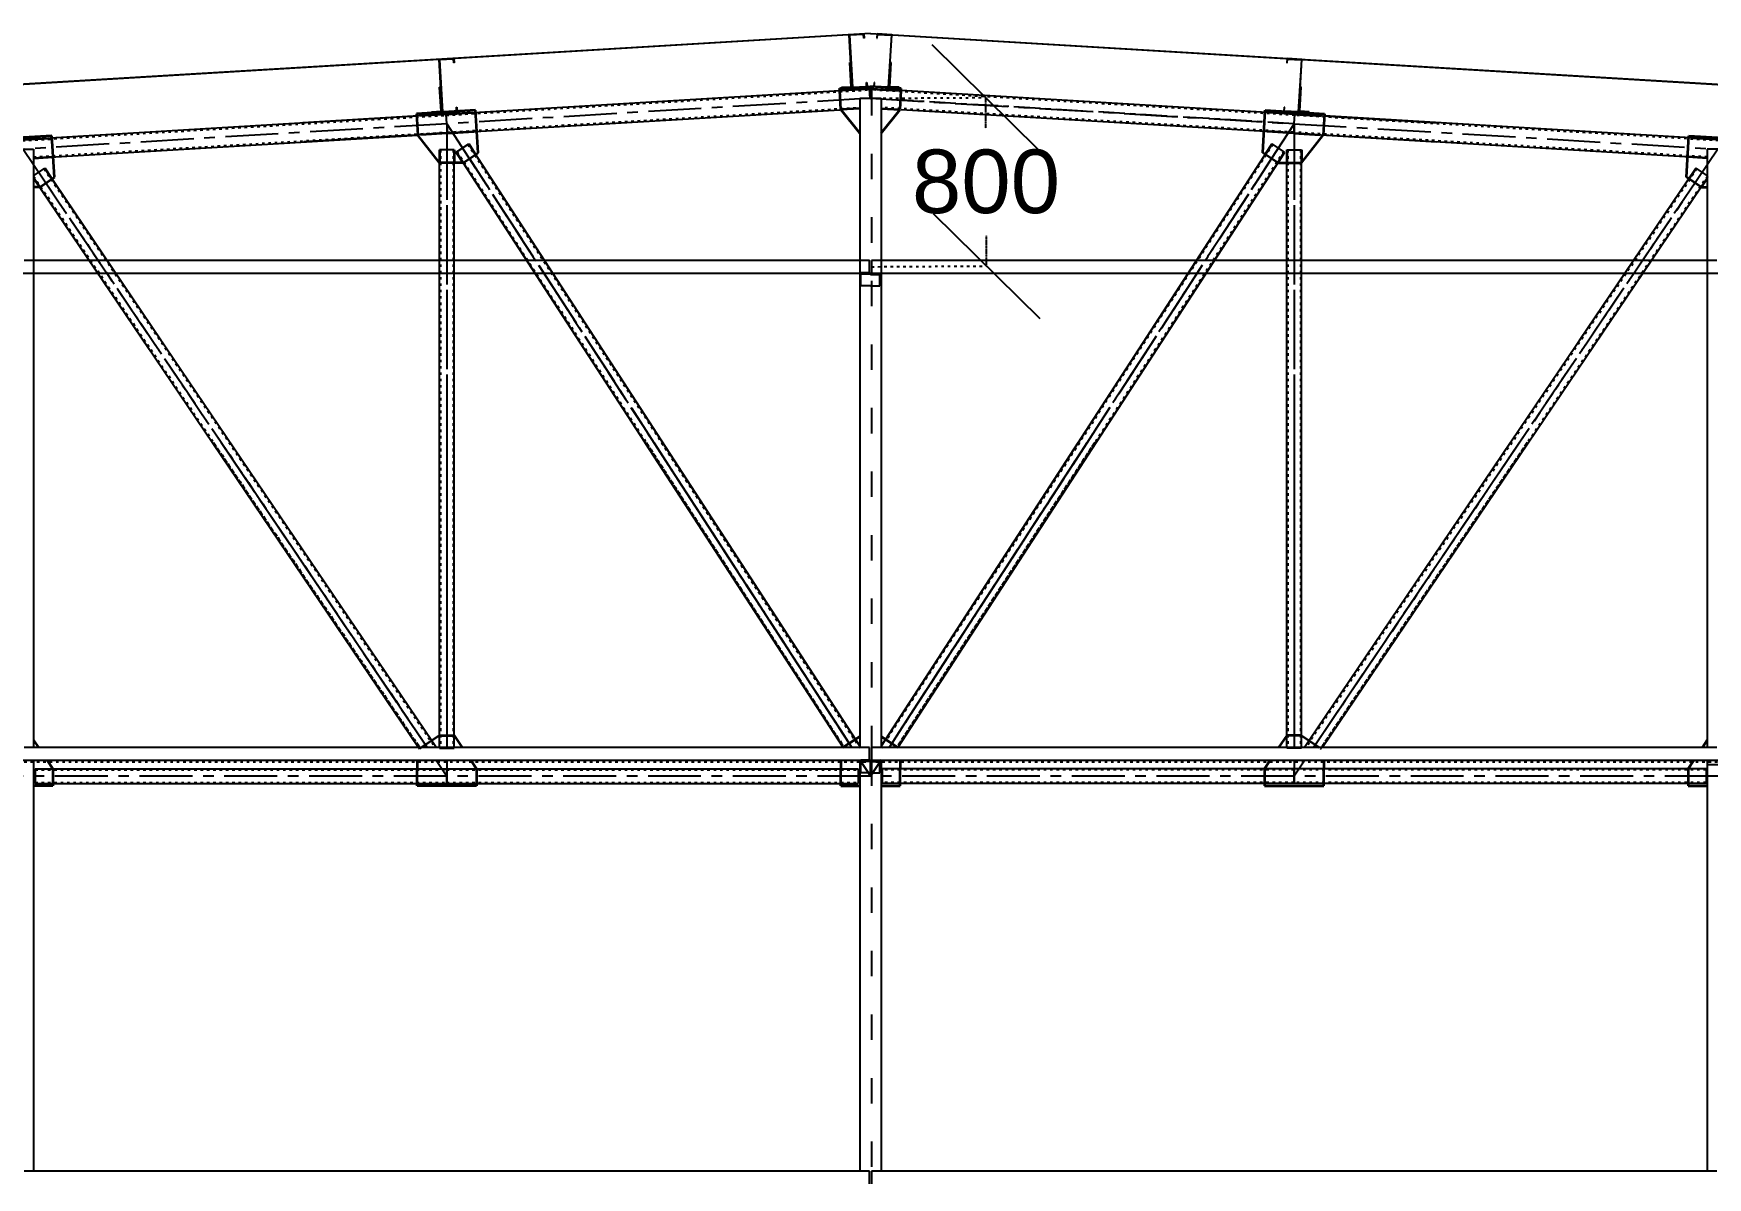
# Model space of a CAD drawing. Header units: inches. Extents: x -15 to 1885144, y -42615 to 866270.
# Drawn here: x 1676084 to 1683986, y 113938 to 119339 of the extents above; entities that cross this region are included whole.
import ezdxf

# ---------------------------------------------------------------- set-up
doc = ezdxf.new("R2010")
doc.units = ezdxf.units.IN
doc.header["$LTSCALE"] = 100
doc.header["$MEASUREMENT"] = 0
for name, pattern in [('CENTER', [2, 1.25, -0.25, 0.25, -0.25]), ('CENTERX2', [4, 2.5, -0.5, 0.5, -0.5]), ('dash line', [30, 12, -18]), ('PHANTOM2', [1.25, 0.625, -0.125, 0.125, -0.125, 0.125, -0.125])]:
    doc.linetypes.add(name, pattern=pattern)
for name, color, linetype in [('axis', 8, 'PHANTOM2'), ('corrugated sheet', 6, 'Continuous'), ('dimensions', 10, 'PHANTOM2'), ('layout', 7, 'Continuous'), ('purlins', 4, 'Continuous'), ('sections', 3, 'Continuous')]:
    doc.layers.add(name, color=color, linetype=linetype)
doc.layers.add('gusset plate', color=1, linetype='Continuous', lineweight=35)
doc.layers.add('weld', color=2, linetype='Continuous', lineweight=35)
doc.styles.get("Standard").update_dxf_attribs({"font": 'arial.ttf'})
doc.dimstyles.new('Dim_1', dxfattribs={"dimtxt": 300, "dimasz": 500, "dimexe": 0.0625, "dimexo": 0.0625, "dimgap": 100, "dimtad": 0, "dimtih": 1, "dimtoh": 1, "dimdec": 0, "dimzin": 0, "dimdsep": 46, "dimtxsty": 'Standard', "dimblk": 'OBLIQUE', "dimcen": 0.09, "dimclrd": 256, "dimclre": 256, "dimclrt": 256, "dimadec": 0, "dimazin": 0, "dimtm": 1e-09, "dimtfac": 1, "dimtdec": 0, "dimtofl": 0, "dimtmove": 0, "dimatfit": 3, "dimfxl": 1, "dimtfillclr": 256, "dimtolj": 1, "dimtzin": 0, "dimlwe": -1, "dimarcsym": 0})

# ---------------------------------------------------------------- blocks, each defined once
blk = doc.blocks.new('_Oblique')
at = {"color": 0, "linetype": 'ByBlock', "lineweight": -2}
blk.add_line((-0.5, -0.5), (0.5, 0.5), dxfattribs=at)
blk = doc.blocks.new('*D1419')
at = {"layer": 'Defpoints', "color": 0, "ltscale": 10, "transparency": 16777216}
for p in [(1680034.4, 119338.7), (1660034.4, 118138.7), (1660435.6, 118138.7), (1661653.9, 118171), (1659614.4, 118113.5)]:
    blk.add_point(p, dxfattribs=at)
at = {"layer": 'dimensions', "linetype": 'dash line', "ltscale": 10, "transparency": 16777216}
blk.add_line((1660435.7, 118138.7), (1661654.3, 118138.7), dxfattribs=at)
at = {"layer": 'dimensions', "lineweight": -2, "ltscale": 10, "transparency": 16777216}
blk.add_arc((1660034.4, 118138.7), 1619.8, 0, 3.43363, dxfattribs=at)
at = {"layer": 'dimensions', "lineweight": -2, "ltscale": 10, "transparency": 16777216, "xscale": 500, "yscale": 500, "zscale": 500}
for p, rotation in [((1661651.3, 118235.7), 93.43363036184623), ((1661654.2, 118138.7), 270.0000000000026)]:
    blk.add_blockref('_Oblique', p, dxfattribs=dict(at, rotation=rotation))
at = {"layer": 'dimensions', "ltscale": 10, "transparency": 16777216, "insert": (1661445, 118935), "char_height": 300, "attachment_point": 5}
blk.add_mtext('\\A1;3°', dxfattribs=at)
blk = doc.blocks.new('*D1445')
at = {"layer": 'Defpoints', "color": 0, "ltscale": 0.01, "transparency": 16777216}
for p in [(0, 115901.3), (1727174.1, 115901.3), (1725274.4, 113901.3)]:
    blk.add_point(p, dxfattribs=at)
at = {"layer": 'dimensions', "linetype": 'dash line', "ltscale": 0.01, "transparency": 16777216}
for p, q in [((0.1, 115901.3), (1727174.1, 115901.3)), ((1725274.4, 113901.3), (1727174.1, 113901.3))]:
    blk.add_line(p, q, dxfattribs=at)
at = {"layer": 'dimensions', "lineweight": -2, "ltscale": 0.01, "transparency": 16777216}
for p, q in [((1727174.1, 115901.3), (1727174.1, 115154.5)), ((1727174.1, 113901.3), (1727174.1, 114648.1))]:
    blk.add_line(p, q, dxfattribs=at)
at = {"layer": 'dimensions', "lineweight": -2, "ltscale": 0.01, "transparency": 16777216, "xscale": 500, "yscale": 500, "zscale": 500}
for p, rotation in [((1727174.1, 115901.3), 90), ((1727174.1, 113901.3), 270)]:
    blk.add_blockref('_Oblique', p, dxfattribs=dict(at, rotation=rotation))
at = {"layer": 'dimensions', "ltscale": 0.01, "transparency": 16777216, "insert": (1727174.1, 114901.3), "char_height": 300, "attachment_point": 5}
blk.add_mtext('\\A1;2000', dxfattribs=at)
blk = doc.blocks.new('*D1433')
at = {"layer": 'Defpoints', "color": 0, "ltscale": 0.01, "transparency": 16777216}
for p in [(1680034.4, 119033.2), (1680577.3, 119036.6), (1680039.4, 118238.1)]:
    blk.add_point(p, dxfattribs=at)
at = {"layer": 'dimensions', "linetype": 'dash line', "ltscale": 0.01, "transparency": 16777216}
for p, q in [((1680034.4, 119033.2), (1680577.3, 119036.6)), ((1680039.4, 118238.1), (1680582.3, 118241.5))]:
    blk.add_line(p, q, dxfattribs=at)
at = {"layer": 'dimensions', "lineweight": -2, "ltscale": 0.01, "transparency": 16777216}
for p, q in [((1680577.3, 119036.6), (1680578.2, 118892.2)), ((1680582.3, 118241.5), (1680581.4, 118385.9))]:
    blk.add_line(p, q, dxfattribs=at)
at = {"layer": 'dimensions', "lineweight": -2, "ltscale": 0.01, "transparency": 16777216, "xscale": 500, "yscale": 500, "zscale": 500}
for p, rotation in [((1680577.3, 119036.6), 90.36030977107629), ((1680582.3, 118241.5), 270.3603097710763)]:
    blk.add_blockref('_Oblique', p, dxfattribs=dict(at, rotation=rotation))
at = {"layer": 'dimensions', "ltscale": 0.01, "transparency": 16777216, "insert": (1680579.8, 118639), "char_height": 300, "attachment_point": 5}
blk.add_mtext('\\A1;800', dxfattribs=at)

msp = doc.modelspace()

# ---------------------------------------------------------------- hatches: boundary and pattern name
at = {"layer": 'purlins', "ltscale": 10}
h = msp.add_hatch(color=256, dxfattribs=at)
h.dxf.hatch_style = 1
h.paths.add_polyline_path([(1679941.943, 119192.93), (1679936.952, 119192.631), (1679937.551, 119182.649), (1679942.542, 119182.948)])
h = msp.add_hatch(color=256, dxfattribs=at)
h.dxf.hatch_style = 1
h.paths.add_polyline_path([(1680126.813, 119192.93), (1680131.804, 119192.631), (1680131.205, 119182.649), (1680126.214, 119182.948)])
h = msp.add_hatch(color=256, dxfattribs=at)
h.dxf.hatch_style = 1
h.paths.add_polyline_path([(1678006.448, 119076.783), (1678001.457, 119076.484), (1678002.056, 119066.502), (1678007.047, 119066.801)])
h = msp.add_hatch(color=256, dxfattribs=at)
h.dxf.hatch_style = 1
h.paths.add_polyline_path([(1682062.308, 119076.783), (1682067.3, 119076.484), (1682066.701, 119066.502), (1682061.71, 119066.801)])
at = {"layer": 'purlins', "ltscale": 0.01}
h = msp.add_hatch(color=256, dxfattribs=at)
h.dxf.hatch_style = 1
h.paths.add_polyline_path([(1680004.371, 118202.448), (1680004.371, 118208.448), (1680014.371, 118208.448), (1680014.371, 118202.448)])
h = msp.add_hatch(color=256, dxfattribs=at)
h.dxf.hatch_style = 1
h.paths.add_polyline_path([(1680004.371, 118202.448), (1680004.371, 118208.448), (1680014.371, 118208.448), (1680014.371, 118202.448)])
h = msp.add_hatch(color=256, dxfattribs=at)
h.dxf.hatch_style = 1
h.paths.add_polyline_path([(1680004.371, 118202.448), (1680004.371, 118208.448), (1680014.371, 118208.448), (1680014.371, 118202.448)])
h = msp.add_hatch(color=256, dxfattribs=at)
h.dxf.hatch_style = 1
h.paths.add_polyline_path([(1680064.378, 118202.082), (1680064.378, 118208.082), (1680054.378, 118208.082), (1680054.378, 118202.082)])
h = msp.add_hatch(color=256, dxfattribs=at)
h.dxf.hatch_style = 1
h.paths.add_polyline_path([(1680064.378, 118202.082), (1680064.378, 118208.082), (1680054.378, 118208.082), (1680054.378, 118202.082)])
h = msp.add_hatch(color=256, dxfattribs=at)
h.dxf.hatch_style = 1
h.paths.add_polyline_path([(1680064.378, 118202.082), (1680064.378, 118208.082), (1680054.378, 118208.082), (1680054.378, 118202.082)])
h = msp.add_hatch(color=256, dxfattribs=at)
h.dxf.hatch_style = 1
h.paths.add_polyline_path([(1680004.371, 115902.448), (1680004.371, 115908.448), (1680014.371, 115908.448), (1680014.371, 115902.448)])
h = msp.add_hatch(color=256, dxfattribs=at)
h.dxf.hatch_style = 1
h.paths.add_polyline_path([(1680064.378, 115902.082), (1680064.378, 115908.082), (1680054.378, 115908.082), (1680054.378, 115902.082)])

# ---------------------------------------------------------------- linework, layer by layer
at = {"layer": 'axis', "linetype": 'CENTERX2'}
for p, q in [((1680034.378, 119033.162), (1664084.378, 118076.162)), ((1680034.378, 119033.162), (1700034.378, 117833.162)), ((1678034.378, 118913.162), (1678034.378, 116025.34)), ((1678034.378, 118913.162), (1679934.232, 115987.388)), ((1682034.378, 118913.162), (1680134.525, 115987.388)), ((1682034.378, 118913.162), (1682034.378, 116025.34)), ((1676034.378, 118793.162), (1677934.258, 115981.34)), ((1684034.378, 118793.162), (1682134.498, 115981.34)), ((1676970.243, 117408.082), (1677943.216, 115968.082)), ((1678034.378, 117408.082), (1678034.378, 115965.34)), ((1679011.703, 117408.082), (1679946.768, 115968.082)), ((1681057.053, 117408.082), (1680121.988, 115968.082)), ((1682034.378, 117408.082), (1682034.378, 115968.082)), ((1683098.513, 117408.082), (1682125.54, 115968.082)), ((1677983.757, 115908.082), (1678034.378, 115833.162)), ((1678034.378, 115908.082), (1678034.378, 115833.162)), ((1679984.378, 115910.162), (1680034.378, 115833.162)), ((1680084.378, 115910.162), (1680034.378, 115833.162)), ((1680034.378, 115833.162), (1680034.378, 115908.082)), ((1680034.378, 115833.162), (1680034.378, 115908.082)), ((1680034.378, 115908.082), (1680034.378, 115833.162)), ((1682034.378, 115908.082), (1682034.378, 115833.162)), ((1682085, 115908.082), (1682034.378, 115833.162)), ((1700034.378, 115833.162), (1664039.378, 115833.162))]:
    msp.add_line(p, q, dxfattribs=at)
at = {"layer": 'axis', "linetype": 'CENTER'}
for p, q in [((1682034.378, 118913.162), (1680179.517, 119024.454)), ((1678034.378, 118729.274), (1678034.378, 116025.34)), ((1678141.409, 118748.335), (1679934.232, 115987.388)), ((1681927.348, 118748.335), (1680134.525, 115987.388)), ((1682034.378, 118729.274), (1682034.378, 116025.34)), ((1676141.97, 118633.926), (1677934.258, 115981.34)), ((1683926.786, 118633.926), (1682134.498, 115981.34)), ((1676970.243, 117408.082), (1677943.216, 115968.082)), ((1678034.378, 117408.082), (1678034.378, 115965.34)), ((1679011.703, 117408.082), (1679946.768, 115968.082)), ((1681057.053, 117408.082), (1680121.988, 115968.082)), ((1682034.378, 117408.082), (1682034.378, 115968.082)), ((1683098.513, 117408.082), (1682125.54, 115968.082)), ((1677983.757, 115908.082), (1678034.378, 115833.162)), ((1678034.378, 115908.082), (1678034.378, 115833.162)), ((1679984.378, 115910.162), (1680034.378, 115833.162)), ((1680084.378, 115910.162), (1680034.378, 115833.162)), ((1680034.378, 115908.082), (1680034.378, 115833.162)), ((1682034.378, 115908.082), (1682034.378, 115833.162)), ((1682085, 115908.082), (1682034.378, 115833.162))]:
    msp.add_line(p, q, dxfattribs=at)
at = {"layer": 'corrugated sheet'}
for p, q in [((1680034.345, 119339.215), (1659614.345, 118114.015)), ((1680034.378, 119338.666), (1659614.378, 118113.466)), ((1680034.378, 119338.666), (1700344.878, 118120.036)), ((1680034.411, 119339.215), (1700344.911, 118120.585))]:
    msp.add_line(p, q, dxfattribs=at)
at = {"layer": 'gusset plate', "ltscale": 10}
for p, q in [((1679888.64, 119079.517), (1680034.378, 119088.279)), ((1680180.116, 119079.517), (1680034.378, 119088.279)), ((1679889.239, 119069.535), (1679888.64, 119079.517)), ((1679894.629, 118979.697), (1679889.239, 119069.535)), ((1680174.127, 118979.697), (1680179.517, 119069.535)), ((1680179.517, 119069.535), (1680180.116, 119079.517))]:
    msp.add_line(p, q, dxfattribs=at)
at = {"layer": 'gusset plate'}
for p, q in [((1678170.865, 118976.451), (1677891.303, 118959.677)), ((1677891.303, 118959.677), (1677897.292, 118859.856)), ((1678182.934, 118775.3), (1678170.865, 118976.451)), ((1681885.822, 118775.3), (1681897.891, 118976.451)), ((1681897.891, 118976.451), (1682177.453, 118959.677)), ((1682177.453, 118959.677), (1682171.464, 118859.856)), ((1676170.865, 118856.451), (1675891.303, 118839.677)), ((1676182.57, 118661.359), (1676170.865, 118856.451)), ((1683886.186, 118661.359), (1683897.891, 118856.451)), ((1683897.891, 118856.451), (1684177.453, 118839.677)), ((1678112.054, 118729.274), (1678182.934, 118775.3)), ((1681956.702, 118729.274), (1681885.822, 118775.3)), ((1676112.97, 118614.331), (1676182.57, 118661.359)), ((1683955.787, 118614.331), (1683886.186, 118661.359)), ((1676084.378, 116002.886), (1676107.628, 115968.082)), ((1677999.378, 116025.34), (1678069.378, 116025.34)), ((1678069.378, 116025.34), (1678107.628, 115968.082)), ((1681999.378, 116025.34), (1681961.128, 115968.082)), ((1682069.378, 116025.34), (1681999.378, 116025.34)), ((1683984.378, 116002.886), (1683961.128, 115968.082)), ((1676147.71, 115908.082), (1676174.378, 115868.162)), ((1678147.71, 115908.082), (1678174.378, 115868.162)), ((1681921.046, 115908.082), (1681894.378, 115868.162)), ((1683921.046, 115908.082), (1683894.378, 115868.162))]:
    msp.add_line(p, q, dxfattribs=at)
at = {"layer": 'gusset plate', "linetype": 'dash line'}
for p, q in [((1679984.378, 118867.951), (1679894.629, 118979.697)), ((1680084.378, 118867.951), (1680174.127, 118979.697)), ((1677999.378, 118729.274), (1677897.292, 118859.856)), ((1682069.378, 118729.274), (1682171.464, 118859.856)), ((1678112.054, 118729.274), (1677999.378, 118729.274)), ((1681956.702, 118729.274), (1682069.378, 118729.274)), ((1676112.97, 118614.331), (1676084.378, 118614.331)), ((1683955.787, 118614.331), (1683984.378, 118614.331)), ((1677999.378, 116025.34), (1677905.258, 115961.745)), ((1679984.378, 116019.951), (1679904.501, 115968.082)), ((1680084.378, 116019.951), (1680164.256, 115968.082)), ((1682069.378, 116025.34), (1682154.12, 115968.082)), ((1682159.356, 115964.544), (1682163.499, 115961.745)), ((1677894.378, 115908.082), (1677894.378, 115868.162)), ((1679894.378, 115908.082), (1679894.378, 115868.162)), ((1680174.378, 115908.082), (1680174.378, 115868.162)), ((1682174.378, 115908.082), (1682174.378, 115868.162))]:
    msp.add_line(p, q, dxfattribs=at)
at = {"layer": 'gusset plate', "linetype": 'ByBlock'}
for p, q in [((1676174.378, 115868.162), (1676174.378, 115788.162)), ((1677894.378, 115788.162), (1677894.378, 115868.162)), ((1678174.378, 115868.162), (1678174.378, 115788.162)), ((1679894.378, 115788.162), (1679894.378, 115868.162)), ((1680174.378, 115788.162), (1680174.378, 115868.162)), ((1681894.378, 115868.162), (1681894.378, 115788.162)), ((1682174.378, 115788.162), (1682174.378, 115868.162)), ((1683894.378, 115868.162), (1683894.378, 115788.162)), ((1676174.378, 115788.162), (1676084.378, 115788.162)), ((1678174.378, 115788.162), (1677894.378, 115788.162)), ((1681894.378, 115788.162), (1682174.378, 115788.162)), ((1683894.378, 115788.162), (1683984.378, 115788.162))]:
    msp.add_line(p, q, dxfattribs=at)
at = {"layer": 'gusset plate', "ltscale": 0.01}
for p, q in [((1679894.378, 115788.162), (1679984.378, 115788.162)), ((1680084.378, 115788.162), (1680174.378, 115788.162))]:
    msp.add_line(p, q, dxfattribs=at)
at = {"layer": 'layout', "ltscale": 0.01}
for p, q in [((1679984.378, 119033.162), (1679984.378, 116019.951)), ((1679984.378, 119033.162), (1680084.378, 119033.162)), ((1680084.378, 119033.162), (1680084.378, 116019.951)), ((1675984.378, 118793.162), (1676084.378, 118793.162)), ((1676084.378, 118793.162), (1676084.378, 116002.886)), ((1683984.378, 118793.162), (1683984.378, 116002.886)), ((1684084.378, 118793.162), (1683984.378, 118793.162)), ((1676084.378, 117408.082), (1676084.378, 115968.082)), ((1679984.378, 117408.082), (1679984.378, 115965.248)), ((1680084.378, 117408.082), (1680084.378, 115965.248)), ((1683984.378, 117408.082), (1683984.378, 115968.082)), ((1676084.378, 115908.082), (1676084.378, 113968.082)), ((1679984.378, 115910.162), (1679984.378, 113968.082)), ((1680084.378, 115910.162), (1680084.378, 113968.082)), ((1683984.378, 115908.082), (1683984.378, 113968.082)), ((1683984.378, 115888.162), (1684084.378, 115888.162))]:
    msp.add_line(p, q, dxfattribs=at)
at = {"layer": 'layout', "linetype": 'dash line', "ltscale": 0.1}
for p, q in [((1680039.378, 119071.415), (1680039.378, 115968.082)), ((1680039.378, 115908.082), (1680039.378, 113968.082))]:
    msp.add_line(p, q, dxfattribs=at)
at = {"layer": 'purlins', "ltscale": 10}
for p, q in [((1679933.558, 119332.679), (1680003.433, 119336.872)), ((1679948.531, 119083.128), (1679933.558, 119332.679)), ((1680001.556, 119334.755), (1679935.675, 119330.802)), ((1679935.675, 119330.802), (1679950.408, 119085.244)), ((1680002.634, 119316.788), (1680001.556, 119334.755)), ((1680003.433, 119336.872), (1680004.631, 119316.907)), ((1680065.324, 119336.872), (1680064.126, 119316.907)), ((1680135.198, 119332.679), (1680065.324, 119336.872)), ((1680066.122, 119316.788), (1680067.2, 119334.755)), ((1680067.2, 119334.755), (1680133.082, 119330.802)), ((1680133.082, 119330.802), (1680118.348, 119085.244)), ((1680120.225, 119083.128), (1680135.198, 119332.679)), ((1680004.631, 119316.907), (1680002.634, 119316.788)), ((1680064.126, 119316.907), (1680066.122, 119316.788)), ((1677998.063, 119216.532), (1678067.937, 119220.725)), ((1678013.036, 118966.981), (1677998.063, 119216.532)), ((1678066.061, 119218.608), (1678000.179, 119214.655)), ((1678000.179, 119214.655), (1678014.913, 118969.097)), ((1678067.139, 119200.641), (1678066.061, 119218.608)), ((1678069.135, 119200.76), (1678067.139, 119200.641)), ((1678067.937, 119220.725), (1678069.135, 119200.76)), ((1679943.241, 119087.819), (1679936.353, 119202.613)), ((1679936.952, 119192.631), (1679941.943, 119192.93)), ((1679937.551, 119182.649), (1679942.542, 119182.948)), ((1680125.515, 119087.819), (1680132.403, 119202.613)), ((1680131.205, 119182.649), (1680126.214, 119182.948)), ((1680131.804, 119192.631), (1680126.813, 119192.93)), ((1682000.819, 119220.725), (1681999.621, 119200.76)), ((1681999.621, 119200.76), (1682001.618, 119200.641)), ((1682070.693, 119216.532), (1682000.819, 119220.725)), ((1682001.618, 119200.641), (1682002.696, 119218.608)), ((1682002.696, 119218.608), (1682068.577, 119214.655)), ((1682068.577, 119214.655), (1682053.844, 118969.097)), ((1682055.72, 118966.981), (1682070.693, 119216.532)), ((1678007.745, 118971.672), (1678000.858, 119086.466)), ((1679898.322, 119085.124), (1679943.241, 119087.819)), ((1679898.621, 119080.133), (1679898.322, 119085.124)), ((1679948.531, 119083.128), (1679898.621, 119080.133)), ((1679966.58, 119084.211), (1679948.531, 119083.128)), ((1679950.408, 119085.244), (1680016.29, 119089.197)), ((1680015.212, 119107.165), (1680017.208, 119107.284)), ((1680016.29, 119089.197), (1680015.212, 119107.165)), ((1680017.208, 119107.284), (1680018.406, 119087.32)), ((1680051.548, 119107.284), (1680050.35, 119087.32)), ((1680053.545, 119107.165), (1680051.548, 119107.284)), ((1680052.467, 119089.197), (1680053.545, 119107.165)), ((1680118.348, 119085.244), (1680052.467, 119089.197)), ((1680102.177, 119084.211), (1680120.225, 119083.128)), ((1680120.225, 119083.128), (1680170.135, 119080.133)), ((1680170.434, 119085.124), (1680125.515, 119087.819)), ((1680170.135, 119080.133), (1680170.434, 119085.124)), ((1682061.011, 118971.672), (1682067.898, 119086.466)), ((1678001.457, 119076.484), (1678006.448, 119076.783)), ((1678002.056, 119066.502), (1678007.047, 119066.801)), ((1682066.701, 119066.502), (1682061.71, 119066.801)), ((1682067.3, 119076.484), (1682062.308, 119076.783)), ((1677962.826, 118968.977), (1678007.745, 118971.672)), ((1677963.126, 118963.986), (1677962.826, 118968.977)), ((1678013.036, 118966.981), (1677963.126, 118963.986)), ((1678031.084, 118968.064), (1678013.036, 118966.981)), ((1678014.913, 118969.097), (1678080.794, 118973.05)), ((1678079.716, 118991.018), (1678081.712, 118991.137)), ((1678080.794, 118973.05), (1678079.716, 118991.018)), ((1678081.712, 118991.137), (1678082.91, 118971.173)), ((1681987.044, 118991.137), (1681985.846, 118971.173)), ((1681989.04, 118991.018), (1681987.044, 118991.137)), ((1681987.962, 118973.05), (1681989.04, 118991.018)), ((1682053.844, 118969.097), (1681987.962, 118973.05)), ((1682037.672, 118968.064), (1682055.72, 118966.981)), ((1682055.72, 118966.981), (1682105.631, 118963.986)), ((1682105.93, 118968.977), (1682061.011, 118971.672)), ((1682105.631, 118963.986), (1682105.93, 118968.977))]:
    msp.add_line(p, q, dxfattribs=at)
at = {"layer": 'purlins', "ltscale": 0.01}
for p, q in [((1679936.353, 119202.613), (1679941.344, 119202.912)), ((1680132.403, 119202.613), (1680127.412, 119202.912)), ((1678000.858, 119086.466), (1678005.849, 119086.765)), ((1679966.58, 119084.211), (1680018.406, 119087.32)), ((1680028.388, 119087.919), (1680018.406, 119087.32)), ((1680028.388, 119087.919), (1680028.987, 119077.937)), ((1680040.368, 119087.919), (1680039.769, 119077.937)), ((1680040.368, 119087.919), (1680050.35, 119087.32)), ((1680102.177, 119084.211), (1680050.35, 119087.32)), ((1682067.898, 119086.466), (1682062.907, 119086.765)), ((1679888.639, 119079.534), (1679898.621, 119080.133)), ((1679888.639, 119079.534), (1679889.238, 119069.552)), ((1679889.238, 119069.552), (1680028.987, 119077.937)), ((1680179.518, 119069.552), (1680039.769, 119077.937)), ((1680180.117, 119079.534), (1680170.135, 119080.133)), ((1680180.117, 119079.534), (1680179.518, 119069.552)), ((1677953.144, 118963.387), (1677963.126, 118963.986)), ((1677953.144, 118963.387), (1677953.743, 118953.405)), ((1677953.743, 118953.405), (1678093.491, 118961.79)), ((1678031.084, 118968.064), (1678082.91, 118971.173)), ((1678092.892, 118971.772), (1678082.91, 118971.173)), ((1678092.892, 118971.772), (1678093.491, 118961.79)), ((1681975.864, 118971.772), (1681975.265, 118961.79)), ((1682115.014, 118953.405), (1681975.265, 118961.79)), ((1681975.864, 118971.772), (1681985.846, 118971.173)), ((1682037.672, 118968.064), (1681985.846, 118971.173)), ((1682115.613, 118963.387), (1682105.631, 118963.986)), ((1682115.613, 118963.387), (1682115.014, 118953.405)), ((1676092.892, 118851.772), (1676082.91, 118851.173)), ((1676092.892, 118851.772), (1676093.491, 118841.79)), ((1683975.864, 118851.772), (1683975.265, 118841.79)), ((1683975.864, 118851.772), (1683985.846, 118851.173)), ((1675953.743, 118833.405), (1676093.491, 118841.79)), ((1684115.014, 118833.405), (1683975.265, 118841.79)), ((1680029.371, 118268.082), (1676039.378, 118268.082)), ((1680029.371, 118208.448), (1680029.371, 118268.448)), ((1680029.371, 118208.448), (1680029.371, 118268.448)), ((1680029.371, 118208.448), (1680029.371, 118268.448)), ((1680039.378, 118268.082), (1680039.378, 118208.082)), ((1680039.378, 118268.082), (1680039.378, 118208.082)), ((1684029.371, 118268.082), (1680039.378, 118268.082)), ((1680039.378, 118268.082), (1680039.378, 118208.082)), ((1676034.378, 118208.082), (1680034.378, 118208.082)), ((1679989.371, 118202.448), (1679989.371, 118208.448)), ((1680029.371, 118208.448), (1679989.371, 118208.448)), ((1679989.371, 118202.448), (1679989.371, 118208.448)), ((1680029.371, 118208.448), (1679989.371, 118208.448)), ((1679989.371, 118202.448), (1679989.371, 118208.448)), ((1680029.371, 118208.448), (1679989.371, 118208.448)), ((1680034.378, 118202.448), (1679989.371, 118202.448)), ((1679989.371, 118148.448), (1679989.371, 118202.448)), ((1680034.378, 118202.448), (1679989.371, 118202.448)), ((1679989.371, 118148.448), (1679989.371, 118202.448)), ((1680034.378, 118202.448), (1679989.371, 118202.448)), ((1679989.371, 118148.448), (1679989.371, 118202.448)), ((1680034.371, 118148.448), (1679989.371, 118148.448)), ((1680034.371, 118148.448), (1679989.371, 118148.448)), ((1680034.371, 118148.448), (1679989.371, 118148.448)), ((1680004.371, 118208.448), (1680004.371, 118202.448)), ((1680004.371, 118208.448), (1680004.371, 118202.448)), ((1680004.371, 118208.448), (1680004.371, 118202.448)), ((1680014.371, 118208.448), (1680014.371, 118202.448)), ((1680014.371, 118208.448), (1680014.371, 118202.448)), ((1680014.371, 118208.448), (1680014.371, 118202.448)), ((1680034.378, 118208.082), (1684034.378, 118208.082)), ((1680034.378, 118202.082), (1680079.378, 118202.082)), ((1680034.378, 118202.082), (1680079.378, 118202.082)), ((1680034.378, 118202.082), (1680079.378, 118202.082)), ((1680034.378, 118148.082), (1680079.378, 118148.082)), ((1680034.378, 118148.082), (1680079.378, 118148.082)), ((1680034.378, 118148.082), (1680079.378, 118148.082)), ((1680039.378, 118208.082), (1680079.378, 118208.082)), ((1680039.378, 118208.082), (1680079.378, 118208.082)), ((1680039.378, 118208.082), (1680079.378, 118208.082)), ((1680054.378, 118208.082), (1680054.378, 118202.082)), ((1680054.378, 118208.082), (1680054.378, 118202.082)), ((1680054.378, 118208.082), (1680054.378, 118202.082)), ((1680064.378, 118208.082), (1680064.378, 118202.082)), ((1680064.378, 118208.082), (1680064.378, 118202.082)), ((1680064.378, 118208.082), (1680064.378, 118202.082)), ((1680079.378, 118202.082), (1680079.378, 118208.082)), ((1680079.378, 118202.082), (1680079.378, 118208.082)), ((1680079.378, 118202.082), (1680079.378, 118208.082)), ((1680079.378, 118148.082), (1680079.378, 118202.082)), ((1680079.378, 118148.082), (1680079.378, 118202.082)), ((1680079.378, 118148.082), (1680079.378, 118202.082)), ((1680029.371, 115968.082), (1676039.378, 115968.082)), ((1680029.371, 115908.448), (1680029.371, 115968.448)), ((1684029.371, 115968.082), (1680039.378, 115968.082)), ((1680039.378, 115968.082), (1680039.378, 115908.082)), ((1676034.378, 115908.082), (1680034.378, 115908.082)), ((1679989.371, 115902.448), (1679989.371, 115908.448)), ((1680029.371, 115908.448), (1679989.371, 115908.448)), ((1680034.378, 115902.448), (1679989.371, 115902.448)), ((1679989.371, 115848.448), (1679989.371, 115902.448)), ((1680034.371, 115848.448), (1679989.371, 115848.448)), ((1680004.371, 115908.448), (1680004.371, 115902.448)), ((1680014.371, 115908.448), (1680014.371, 115902.448)), ((1680034.378, 115908.082), (1684034.378, 115908.082)), ((1680034.378, 115902.082), (1680079.378, 115902.082)), ((1680034.378, 115848.082), (1680079.378, 115848.082)), ((1680039.378, 115908.082), (1680079.378, 115908.082)), ((1680054.378, 115908.082), (1680054.378, 115902.082)), ((1680064.378, 115908.082), (1680064.378, 115902.082)), ((1680079.378, 115902.082), (1680079.378, 115908.082)), ((1680079.378, 115848.082), (1680079.378, 115902.082)), ((1680029.371, 113968.082), (1676039.378, 113968.082)), ((1680029.371, 113908.448), (1680029.371, 113968.448)), ((1684029.371, 113968.082), (1680039.378, 113968.082)), ((1680039.378, 113968.082), (1680039.378, 113908.082))]:
    msp.add_line(p, q, dxfattribs=at)
at = {"layer": 'sections', "linetype": 'CENTER'}
for p, q in [((1680034.378, 119087.92), (1680034.378, 119033.162)), ((1680031.683, 119033.001), (1680034.378, 119033.162)), ((1680037.073, 119033.001), (1680034.378, 119033.162)), ((1678034.378, 118913.162), (1678031.683, 118958.082)), ((1682034.378, 118913.162), (1682037.073, 118958.082)), ((1678034.378, 118913.162), (1678037.073, 118868.243)), ((1682034.378, 118913.162), (1682031.683, 118868.243))]:
    msp.add_line(p, q, dxfattribs=at)
at = {"layer": 'sections'}
for p, q in [((1678031.683, 118958.082), (1679889.239, 119069.535)), ((1682037.073, 118958.082), (1680179.517, 119069.535)), ((1676031.683, 118838.082), (1677891.902, 118949.695)), ((1678031.683, 118958.082), (1677354.787, 118917.468)), ((1678037.073, 118868.243), (1679889.239, 118979.373)), ((1682031.683, 118868.243), (1680179.517, 118979.373)), ((1682037.073, 118958.082), (1682713.969, 118917.468)), ((1684037.073, 118838.082), (1682176.854, 118949.695)), ((1676084.378, 118751.082), (1677897.292, 118859.856)), ((1678037.073, 118868.243), (1677360.177, 118827.629)), ((1682031.683, 118868.243), (1682708.579, 118827.629)), ((1683984.378, 118751.082), (1682171.464, 118859.856)), ((1677999.378, 117976.79), (1677999.378, 118789.274)), ((1678069.378, 118789.274), (1677999.378, 118789.274)), ((1678069.378, 117976.79), (1678069.378, 118789.274)), ((1678079.378, 118779.596), (1678138.087, 118817.718)), ((1678083.528, 118773.205), (1678613.058, 117957.729)), ((1678142.236, 118811.328), (1678671.766, 117995.851)), ((1678170.763, 118767.397), (1679963.586, 116006.449)), ((1681897.993, 118767.397), (1680105.17, 116006.449)), ((1681926.52, 118811.328), (1681396.99, 117995.851)), ((1681985.228, 118773.205), (1681455.698, 117957.729)), ((1681989.378, 118779.596), (1681930.67, 118817.718)), ((1681999.378, 117976.79), (1681999.378, 118789.274)), ((1681999.378, 118789.274), (1682069.378, 118789.274)), ((1682069.378, 117976.79), (1682069.378, 118789.274)), ((1676084.378, 118667.425), (1676137.379, 118703.237)), ((1676139.815, 118699.631), (1676688.441, 117887.665)), ((1677999.378, 116025.34), (1677999.378, 118729.274)), ((1678069.378, 116025.34), (1678069.378, 118729.274)), ((1678112.054, 118729.274), (1679904.877, 115968.327)), ((1681956.702, 118729.274), (1680163.879, 115968.327)), ((1681999.378, 116025.34), (1681999.378, 118729.274)), ((1682069.378, 116025.34), (1682069.378, 118729.274)), ((1683928.941, 118699.631), (1683380.315, 117887.665)), ((1683985.235, 118666.846), (1683931.377, 118703.237)), ((1676084.378, 118656.647), (1676630.44, 117848.475)), ((1676112.97, 118614.331), (1677900.976, 115968.082)), ((1676170.971, 118653.521), (1677963.259, 116000.935)), ((1683897.785, 118653.521), (1682105.498, 116000.935)), ((1683955.787, 118614.331), (1682167.781, 115968.082)), ((1683986.942, 118660.441), (1683438.316, 117848.475)), ((1676928.003, 117408.082), (1677905.258, 115961.745)), ((1677012.484, 117408.082), (1677985.457, 115968.082)), ((1677999.378, 115965.34), (1677999.378, 117408.082)), ((1678069.378, 115965.34), (1678069.378, 117408.082)), ((1678969.971, 117408.082), (1679905.036, 115968.082)), ((1679053.434, 117408.082), (1679984.378, 115974.429)), ((1681015.322, 117408.082), (1680084.378, 115974.429)), ((1681098.785, 117408.082), (1680163.72, 115968.082)), ((1681999.378, 115968.082), (1681999.378, 117408.082)), ((1682069.378, 115968.082), (1682069.378, 117408.082)), ((1683056.273, 117408.082), (1682083.3, 115968.082)), ((1683140.754, 117408.082), (1682167.781, 115968.082)), ((1676092.005, 115868.162), (1676539.168, 115868.162)), ((1676174.378, 115868.162), (1678034.378, 115868.162)), ((1678034.378, 115868.162), (1678539.168, 115868.162)), ((1678174.378, 115868.162), (1679976.316, 115868.162)), ((1681894.378, 115868.162), (1680089.617, 115868.162)), ((1682034.378, 115868.162), (1681529.588, 115868.162)), ((1683894.378, 115868.162), (1682034.378, 115868.162)), ((1683978.414, 115868.162), (1683529.588, 115868.162)), ((1676092.005, 115798.162), (1676539.168, 115798.162)), ((1676174.378, 115798.162), (1678034.378, 115798.162)), ((1678034.378, 115798.162), (1678539.168, 115798.162)), ((1678174.378, 115798.162), (1679976.316, 115798.162)), ((1681894.378, 115798.162), (1680089.617, 115798.162)), ((1682034.378, 115798.162), (1681529.588, 115798.162)), ((1683894.378, 115798.162), (1682034.378, 115798.162)), ((1683978.414, 115798.162), (1683529.588, 115798.162))]:
    msp.add_line(p, q, dxfattribs=at)
at = {"layer": 'sections', "linetype": 'dash line', "ltscale": 0.01}
for p, q in [((1678031.982, 118953.091), (1680029.287, 119072.934)), ((1682036.774, 118953.091), (1680039.469, 119072.934)), ((1676031.982, 118833.091), (1678031.982, 118953.095)), ((1678036.904, 118873.242), (1679984.378, 118990.095)), ((1682031.852, 118873.242), (1680084.378, 118990.095)), ((1684036.774, 118833.091), (1682036.774, 118953.095)), ((1676084.378, 118756.091), (1678034.378, 118873.095)), ((1683984.378, 118756.091), (1682034.378, 118873.095)), ((1678004.378, 118789.274), (1678004.378, 117976.79)), ((1678064.378, 118789.274), (1678064.378, 117976.79)), ((1678083.572, 118782.319), (1678617.251, 117960.452)), ((1678133.893, 118814.995), (1678667.573, 117993.128)), ((1681934.863, 118814.995), (1681401.183, 117993.128)), ((1681985.185, 118782.319), (1681451.505, 117960.452)), ((1682004.378, 118789.274), (1682004.378, 117976.79)), ((1682064.378, 118789.274), (1682064.378, 117976.79)), ((1676133.236, 118700.437), (1676684.298, 117884.866)), ((1678004.378, 118729.274), (1678004.378, 116025.34)), ((1678064.378, 118729.274), (1678064.378, 116025.34)), ((1678116.248, 118731.997), (1679909.071, 115971.05)), ((1678166.569, 118764.674), (1679959.392, 116003.726)), ((1681902.187, 118764.674), (1680109.364, 116003.726)), ((1681952.508, 118731.997), (1680159.685, 115971.05)), ((1682004.378, 118729.274), (1682004.378, 116025.34)), ((1682064.378, 118729.274), (1682064.378, 116025.34)), ((1683935.52, 118700.437), (1683384.458, 117884.866)), ((1676084.378, 118665.577), (1676634.583, 117851.275)), ((1676117.113, 118617.131), (1677907.01, 115968.082)), ((1676166.828, 118650.722), (1677959.116, 115998.136)), ((1683901.928, 118650.722), (1682109.64, 115998.136)), ((1683951.644, 118617.131), (1682161.746, 115968.082)), ((1683985.235, 118666.846), (1683434.174, 117851.275)), ((1676934.037, 117408.082), (1677909.4, 115964.544)), ((1677006.449, 117408.082), (1677979.422, 115968.082)), ((1678004.378, 117408.082), (1678004.378, 115965.34)), ((1678064.378, 117408.082), (1678064.378, 115965.34)), ((1678975.933, 117408.082), (1679910.998, 115968.082)), ((1679047.473, 117408.082), (1679984.378, 115965.248)), ((1681021.283, 117408.082), (1680109.364, 116003.726)), ((1681092.823, 117408.082), (1680157.758, 115968.082)), ((1682004.378, 117408.082), (1682004.378, 115968.082)), ((1682064.378, 117408.082), (1682064.378, 115968.082)), ((1683062.307, 117408.082), (1682089.334, 115968.082)), ((1683134.719, 117408.082), (1682161.746, 115968.082)), ((1680086.219, 115968.082), (1680084.378, 115965.248)), ((1676092.005, 115863.162), (1678034.378, 115863.162)), ((1678034.378, 115863.162), (1679976.316, 115863.162)), ((1682034.378, 115863.162), (1680089.617, 115863.162)), ((1683978.414, 115863.162), (1682034.378, 115863.162)), ((1676092.005, 115803.162), (1678034.378, 115803.162)), ((1678034.378, 115803.162), (1679976.316, 115803.162)), ((1682034.378, 115803.162), (1680089.617, 115803.162)), ((1683978.414, 115803.162), (1682034.378, 115803.162))]:
    msp.add_line(p, q, dxfattribs=at)
at = {"layer": 'sections', "linetype": 'dash line'}
for p, q in [((1680028.988, 119077.92), (1680031.683, 119033.001)), ((1680039.768, 119077.92), (1680037.073, 119033.001))]:
    msp.add_line(p, q, dxfattribs=at)
at = {"layer": 'sections', "ltscale": 10}
for p, q in [((1678007.385, 118956.624), (1678031.683, 118958.082)), ((1682061.372, 118956.624), (1682037.073, 118958.082))]:
    msp.add_line(p, q, dxfattribs=at)
at = {"layer": 'sections', "linetype": 'ByBlock'}
for p, q in [((1677999.378, 115965.34), (1678069.378, 115965.34)), ((1682069.378, 115965.34), (1681999.378, 115965.34)), ((1678034.378, 115868.162), (1678034.378, 115798.162)), ((1678034.378, 115798.162), (1678034.378, 115868.162)), ((1682034.378, 115868.162), (1682034.378, 115798.162)), ((1682034.378, 115798.162), (1682034.378, 115868.162))]:
    msp.add_line(p, q, dxfattribs=at)
at = {"layer": 'sections', "ltscale": 0.01}
for p, q in [((1676092.005, 115868.162), (1676092.005, 115798.162)), ((1679976.316, 115868.162), (1679976.316, 115798.162)), ((1680089.617, 115868.162), (1680089.617, 115798.162)), ((1683978.414, 115868.162), (1683978.414, 115798.162))]:
    msp.add_line(p, q, dxfattribs=at)
at = {"layer": 'weld', "linetype": 'CENTER'}
for p, q in [((1680028.988, 119077.92), (1679889.239, 119069.535)), ((1680039.768, 119077.92), (1680179.517, 119069.535)), ((1678031.683, 118958.082), (1677891.934, 118949.697)), ((1678031.683, 118958.082), (1678171.432, 118966.467)), ((1679984.378, 118985.082), (1679894.629, 118979.697)), ((1680084.378, 118985.082), (1680174.127, 118979.697)), ((1682037.073, 118958.082), (1681897.325, 118966.467)), ((1682037.073, 118958.082), (1682176.822, 118949.697)), ((1676031.683, 118838.082), (1676171.432, 118846.467)), ((1678037.073, 118868.243), (1677897.325, 118859.858)), ((1678037.073, 118868.243), (1678176.822, 118876.628)), ((1682031.683, 118868.243), (1681891.934, 118876.628)), ((1682031.683, 118868.243), (1682171.432, 118859.858)), ((1684037.073, 118838.082), (1683897.325, 118846.467)), ((1677999.378, 118789.274), (1677999.378, 118729.274)), ((1678069.378, 118789.274), (1678069.378, 118729.274)), ((1678079.378, 118779.596), (1678112.054, 118729.274)), ((1678138.087, 118817.718), (1678170.763, 118767.397)), ((1681930.67, 118817.718), (1681897.993, 118767.397)), ((1681989.378, 118779.596), (1681956.702, 118729.274)), ((1681999.378, 118789.274), (1681999.378, 118729.274)), ((1682069.378, 118789.274), (1682069.378, 118729.274)), ((1676084.378, 118751.082), (1676176.822, 118756.628)), ((1676137.379, 118703.237), (1676170.971, 118653.521)), ((1683984.378, 118751.082), (1683891.934, 118756.628)), ((1683931.377, 118703.237), (1683897.785, 118653.521)), ((1676084.378, 118656.647), (1676112.97, 118614.331)), ((1683984.378, 118656.647), (1683955.787, 118614.331))]:
    msp.add_line(p, q, dxfattribs=at)

# ---------------------------------------------------------------- dimensions: what is measured, and where the dimension line sits
at = {"layer": 'dimensions', "ltscale": 10}
dim = msp.add_angular_dim_2l(base=(1661653.889, 118171.022), line1=((1680034.378, 119338.666), (1659614.378, 118113.466)), line2=((1660034.378, 118138.666), (1660435.644, 118138.666)), dimstyle='Dim_1', dxfattribs=at)
dim.commit()
dim.dimension.update_dxf_attribs({"geometry": '*D1419', "text_midpoint": (1661444.966, 118934.972), "dimtype": 162})
at = {"layer": 'dimensions', "ltscale": 0.01}
dim = msp.add_aligned_dim(p1=(1680039.378, 118238.082), p2=(1680034.378, 119033.162), distance=-542.913, text='800', dimstyle='Dim_1', dxfattribs=at)
dim.commit()
dim.dimension.update_dxf_attribs({"geometry": '*D1433', "text_midpoint": (1680579.78, 118639.037)})
dim = msp.add_linear_dim(base=(1727174.061, 115901.287), p1=(1725274.378, 113901.287), p2=(0, 115901.287), angle=90, text='2000', dimstyle='Dim_1', override={"dimtmove": 1}, dxfattribs=at)
dim.commit()
dim.dimension.update_dxf_attribs({"geometry": '*D1445', "text_midpoint": (1727174.061, 114901.287)})

doc.saveas('drawing.dxf')
